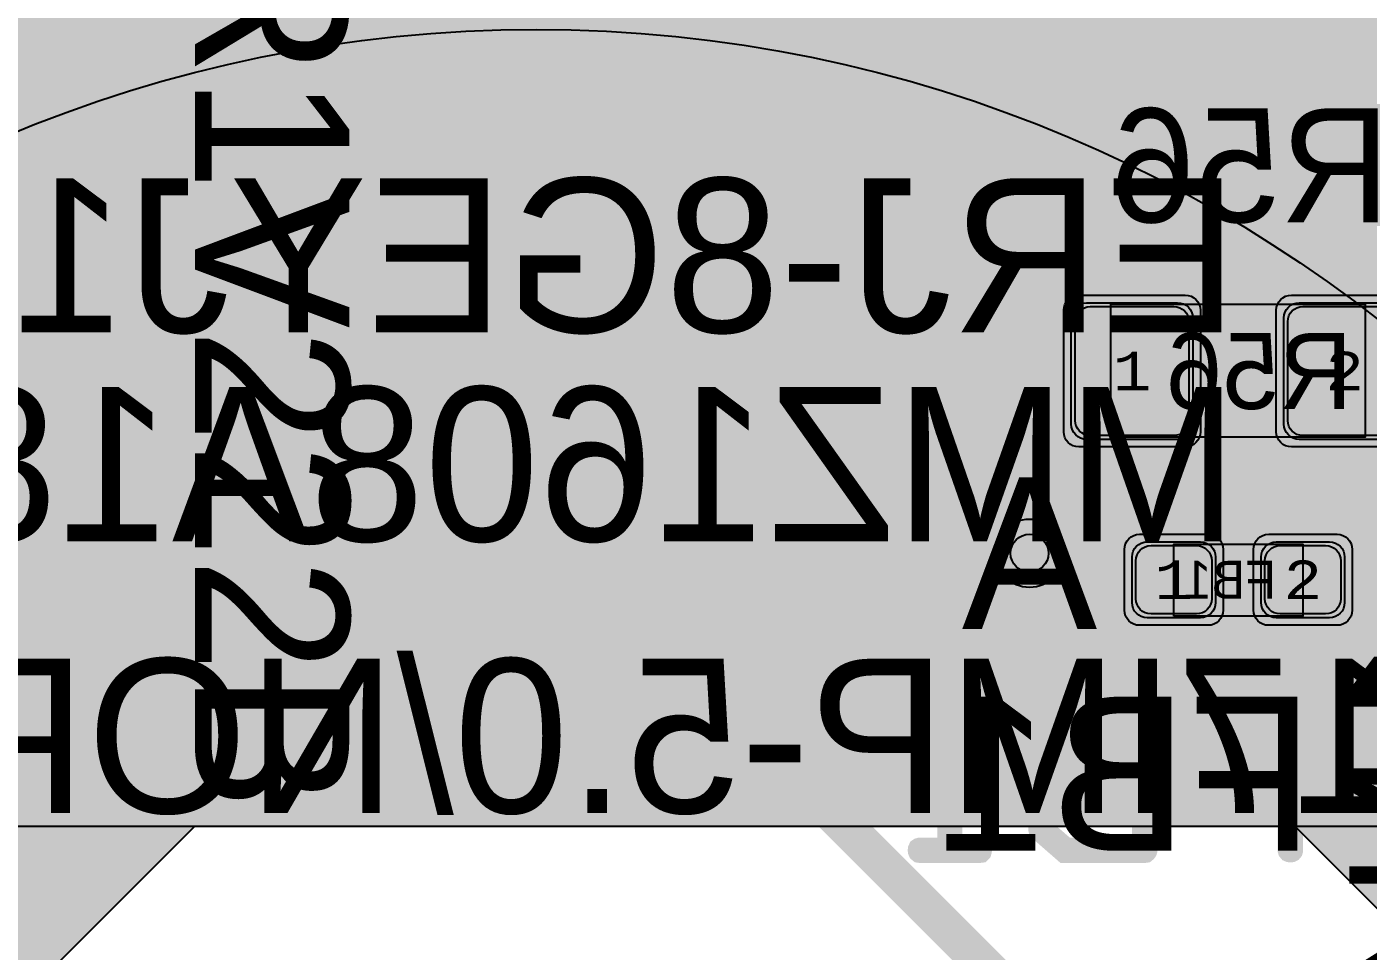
# Model space of a CAD drawing. Extents: x -19 to 284, y -54 to 100.
# Drawn here: x 68.29 to 85.96, y 66.36 to 78.53 of the extents above; entities that cross this region are included whole.
import ezdxf
from ezdxf.enums import TextEntityAlignment as Align

# ---------------------------------------------------------------- set-up
doc = ezdxf.new("R2010")
doc.units = 0
doc.header["$MEASUREMENT"] = 0
for name, color, linetype in [('ASSEMBLY_OUTLINES_BTM', 191, 'CONTINUOUS'), ('ASSEMBLY_OUTLINES_TOP', 102, 'CONTINUOUS'), ('ASSEMBLY_PART_NUMBERS_BTM', 191, 'CONTINUOUS'), ('ASSEMBLY_PART_NUMBERS_TOP', 102, 'CONTINUOUS'), ('ASSEMBLY_REF_DES_BTM', 191, 'CONTINUOUS'), ('DRILL_DRAWING', 21, 'CONTINUOUS'), ('GENERATED_SILKSCREEN_BTM', 255, 'CONTINUOUS'), ('GENERATED_SILKSCREEN_TOP', 140, 'CONTINUOUS'), ('PART_PADS_SMD_BTM', 230, 'CONTINUOUS'), ('PIN_NUMBERS_BTM', 8, 'CONTINUOUS'), ('PIN_NUMBERS_TOP', 8, 'CONTINUOUS'), ('PLACEMENT_OUTLINES_BTM', 222, 'CONTINUOUS'), ('PLACEMENT_OUTLINES_TOP', 130, 'CONTINUOUS'), ('PLANE_DATA_LAYER_TOP', 150, 'CONTINUOUS'), ('PLANE_SHAPES_LAYER_TOP', 150, 'CONTINUOUS'), ('SILKSCREEN_OUTLINES_BTM', 211, 'CONTINUOUS'), ('SILKSCREEN_OUTLINES_TOP', 150, 'CONTINUOUS'), ('SILKSCREEN_REF_DES_BTM', 211, 'CONTINUOUS'), ('SOLDERMASK_PADS_BTM', 12, 'CONTINUOUS'), ('SOLDERPASTE_PADS_BTM', 12, 'CONTINUOUS'), ('TRACES_LAYER_BOTTOM', 230, 'CONTINUOUS'), ('TRACES_LAYER_TOP', 150, 'CONTINUOUS'), ('VIA_HOLES_LAYER_BOTTOM', 30, 'CONTINUOUS'), ('VIA_HOLES_LAYER_TOP', 30, 'CONTINUOUS'), ('VIA_PADS_LAYER_BOTTOM', 230, 'CONTINUOUS'), ('VIA_PADS_LAYER_TOP', 150, 'CONTINUOUS')]:
    doc.layers.add(name, color=color, linetype=linetype)
doc.styles.add('COURIER_NEW', font='COUR.TTF')
doc.styles.add('VERIBEST_GERBER_0', font='txt')

msp = doc.modelspace()

# ---------------------------------------------------------------- hatches: boundary and pattern name
at = {"layer": 'PLANE_DATA_LAYER_TOP'}
h = msp.add_hatch(color=256, dxfattribs=at)
h.paths.add_polyline_path([(120.5, 85.467281), (120.499998, 59.53156), (120.499998, 59.531559, -0.198909956), (120.47768, 59.477678), (116.022322, 55.02232, -0.198913366), (115.96844, 55.000002), (114.531562, 55, -0.198913366), (114.47768, 55.022318), (110.500002, 58.999998, 0.207684346), (110.499996, 59), (94.031562, 59, -0.198913366), (93.97768, 59.022318), (85.000002, 67.999998, 0.207684346), (84.999996, 68), (70.500004, 68, 0.207684346), (70.499998, 67.999998), (66.000002, 63.500002), (66, 63.499996), (66, 59.5762, -0.414213562), (65.9238, 59.5), (44.5762, 59.5, -0.414213562), (44.5, 59.5762), (44.5, 81.806849, -0.668181994), (44.630082, 81.86073), (55.244365, 71.246447, 0.198912215), (55.597918, 71.1), (80.979923, 71.1, -0.185651134), (81.030979, 71.080366, 0.384558767), (81.969021, 71.080366, -0.185651134), (82.020077, 71.1), (91.057121, 71.1, 0.198912215), (91.410674, 71.246447), (98.353553, 78.189326, 0.198912215), (98.5, 78.542879), (98.5, 86.379923, -0.185651134), (98.519634, 86.430979, 0.185651897), (98.7, 86.9, 1), (97.3, 86.9, 0.185651897), (97.480366, 86.430979, -0.185651134), (97.5, 86.379923), (97.5, 78.781548, -0.198909956), (97.477682, 78.727667), (90.872333, 72.122318, -0.198913366), (90.818451, 72.1), (82.020077, 72.1, -0.185651134), (81.969021, 72.119634, 0.384558767), (81.030979, 72.119634, -0.185651134), (80.979923, 72.1), (55.836588, 72.1, -0.198913366), (55.782706, 72.122318), (53.366088, 74.538936, -0.198909956), (53.34377, 74.592817), (53.34377, 74.592818, -0.294576153), (53.388558, 74.662242, 0.29457805), (53.8, 75.299999), (53.8, 75.3, 0.39930996), (53.135789, 75.999085, -0.185652617), (53.085803, 76.021303), (44.522318, 84.584788, -0.198909956), (44.5, 84.638669), (44.5, 87.151969, -0.414213562), (44.5762, 87.228169), (48.533161, 87.228169, -0.198913366), (48.587043, 87.205851), (49.478697, 86.314197, -0.185652617), (49.500915, 86.264211, 0.838851408), (50.869044, 86.094134, -0.565185223), (50.995756, 86.125606), (53.205453, 83.915909, 0.198912215), (53.559006, 83.769462), (58.945406, 83.769462, 0.198912215), (59.298959, 83.915909), (60.253553, 84.870503, 0.198912215), (60.4, 85.224056), (60.4, 85.879923, -0.185651134), (60.419634, 85.930979, 0.185651897), (60.6, 86.4, 1), (59.2, 86.4, 0.185651897), (59.380366, 85.930979, -0.185651134), (59.4, 85.879923), (59.4, 85.462725, -0.198909956), (59.377682, 85.408844), (58.760618, 84.79178, -0.198913366), (58.706736, 84.769462), (53.797676, 84.769462, -0.198913366), (53.743794, 84.79178), (49.582021, 88.953553, 0.198912215), (49.228468, 89.1), (43.120077, 89.1, -0.185651134), (43.069021, 89.119634, 0.384558767), (42.130979, 89.119634, -0.185651134), (42.079923, 89.1), (30.09107, 89.1, -0.414213562), (30.01487, 89.1762), (30.01487, 89.176201, -0.198909956), (30.037188, 89.230082), (30.585803, 89.778697, -0.185652617), (30.635789, 89.800915, 0.645030482), (31.101635, 90.988224, -0.195395946), (31.080041, 91.041371), (31.080041, 91.041372, -0.198909956), (31.102359, 91.095253), (31.185803, 91.178697, -0.185652617), (31.235789, 91.200915, 0.39930996), (31.9, 91.9), (31.9, 91.900005, 0.962125116), (30.502085, 91.953993, -0.391777998), (30.426112, 91.88367), (30.269784, 91.88367, 0.198912215), (29.916231, 91.737223), (28.612244, 90.433236, -0.198913366), (28.558362, 90.410918), (27.098355, 90.410918, 0.198912215), (26.744802, 90.264471), (24.647145, 88.166814, -0.198913366), (24.593263, 88.144496), (17.003174, 88.144496, -0.198913366), (16.949292, 88.166814), (15.248039, 89.868067, 0.198912215), (14.894486, 90.014514), (13.48401, 90.014514, 0.198912215), (13.130457, 89.868067), (10.440027, 87.177637, -0.198913366), (10.386145, 87.155319), (7.3302, 87.155319, 0.180173911), (7.00313, 87.033505, -0.305390868), (6.918602, 87.023291, 1.907914475), (7.070961, 85.882124, -0.165414822), (7.115967, 85.901691, 0.177616931), (7.428435, 86.046447), (7.514988, 86.133001, -0.198913366), (7.56887, 86.155319), (10.624815, 86.155319, 0.198912215), (10.978368, 86.301766), (13.03031, 88.353708, -0.533104529), (13.154463, 88.329294, 0.084493581), (13.280366, 88.130979, -0.185651134), (13.3, 88.079923), (13.3, 79.938669, -0.198909956), (13.277682, 79.884788), (11.814197, 78.421303, -0.185652617), (11.764211, 78.399085, 0.39930996), (11.1, 77.7), (11.1, 77.69999, 0.974753797), (12.499085, 77.664211, -0.185652617), (12.521303, 77.714197), (14.153553, 79.346447, 0.198912215), (14.3, 79.7), (14.3, 88.0238, -0.414213562), (14.3762, 88.1), (14.537431, 88.1, -0.198913366), (14.591313, 88.077682), (17.174693, 85.494302, 0.198912215), (17.528246, 85.347855), (24.808806, 85.347855, -0.414213562), (24.885006, 85.271655), (24.885006, 85.271654, -0.119209751), (24.876584, 85.236832, 0.119212236), (24.65, 84.300001), (24.65, 84.3, 0.240856487), (25.499923, 82.637979, -0.240854665), (25.531515, 82.576201), (25.531515, 82.5762, -0.414213562), (25.455315, 82.5), (22.120077, 82.5, -0.185651134), (22.069021, 82.519634, 2.249701015), (22.069021, 81.480366, -0.185651134), (22.120077, 81.5), (28.019196, 81.5, 0.198912215), (28.372749, 81.646447), (29.335965, 82.609663, -0.668181994), (29.466047, 82.555782), (29.466047, 70.851038, -0.198909956), (29.443729, 70.797157), (26.66889, 68.022318, -0.198913366), (26.615008, 68), (23.000004, 68, 0.207684346), (22.999998, 67.999998), (19.000002, 64.000002), (19, 63.999996), (19, 62.738492, -0.668181994), (18.869918, 62.684611), (15.000976, 66.553553, 0.198912215), (14.647423, 66.7), (14.120077, 66.7, -0.185651134), (14.069021, 66.719634, 2.249701015), (14.069021, 65.680366, -0.185651134), (14.120077, 65.7), (14.408753, 65.7, -0.198913366), (14.462635, 65.677682), (18.977682, 61.162635, -0.198909956), (19, 61.108754), (19, 50.0762, -0.414213562), (18.9238, 50), (12.374978, 50, -0.404852593), (12.298817, 50.073757, 0.968428978), (7.701183, 50.073757, -0.404852593), (7.625022, 50), (3.0762, 50, -0.414213562), (3, 50.0762), (3, 64.349709, -0.595487004), (3.117805, 64.413548, 0.595483788), (4.2, 65, 0.39930996), (3.535789, 65.699085, -0.185652617), (3.485803, 65.721303), (3.022318, 66.184788, -0.198909956), (3, 66.238669), (3, 90.6738, -0.414213562), (3.0762, 90.75), (6.4238, 90.75, -0.414213562), (6.5, 90.6738), (6.5, 90.500004), (6.500003, 90.499999), (8.499998, 88.500002, 0.207684346), (8.500004, 88.5), (10.999996, 88.5, 0.207684346), (11.000002, 88.500002), (13.499998, 90.999998), (13.5, 91.000004), (13.5, 95.9238, -0.414213562), (13.5762, 96), (18.30893, 96, -0.414213562), (18.38513, 95.9238), (18.38513, 95.923799, -0.198909956), (18.362812, 95.869918), (17.814197, 95.321303, -0.185652617), (17.764211, 95.299085, 0.39930996), (17.1, 94.6), (17.1, 94.59999, 0.974753797), (18.499085, 94.564211, -0.185652617), (18.521303, 94.614197), (18.937376, 95.03027, -0.198913366), (18.991258, 95.052588), (21.922414, 95.052588, 0.198912215), (22.275967, 95.199035), (22.869252, 95.79232, -0.198913366), (22.923134, 95.814638), (51.4238, 95.814638, -0.414213562), (51.5, 95.738438), (51.5, 91.000004), (51.500003, 90.999999), (53.999998, 88.500002, 0.207684346), (54.000004, 88.5), (55.999996, 88.5, 0.207684346), (56.000002, 88.500002), (58.499998, 90.999998), (58.5, 91.000004), (58.5, 94.574998, -0.668181994), (58.630082, 94.628879), (61.077682, 92.181279, -0.198909956), (61.1, 92.127398), (61.1, 82.320077, -0.185651134), (61.080366, 82.269021, 0.185651897), (60.9, 81.8, 0.536231839), (61.871334, 81.154727, -0.536234167), (61.977071, 81.084485), (61.977071, 80.722929, 0.198912215), (62.123518, 80.369376), (63.778697, 78.714197, -0.185652617), (63.800915, 78.664211, 0.974753797), (65.2, 78.69999), (65.2, 78.7, 0.39930996), (64.535789, 79.399085, -0.185652617), (64.485803, 79.421303), (62.999389, 80.907717, -0.198909956), (62.977071, 80.961598), (62.977071, 87.738402, -0.198909956), (62.999389, 87.792283), (63.185803, 87.978697, -0.185652617), (63.235789, 88.000915, 0.39930996), (63.9, 88.7), (63.9, 88.70001, 0.974753797), (62.500915, 88.735789, -0.185652617), (62.478697, 88.685803), (62.230082, 88.437188, -0.668181994), (62.1, 88.491069), (62.1, 92.366067, 0.198912215), (61.953553, 92.71962), (58.803255, 95.869918, -0.198909956), (58.780937, 95.923799), (58.780937, 95.9238, -0.414213562), (58.857137, 96), (95.9238, 96, -0.414213562), (96, 95.9238), (96, 90.500004), (96.000003, 90.499999), (98.499998, 88.000002, 0.207684346), (98.500004, 88), (101.499996, 88, 0.207684346), (101.500002, 88.000002), (103.999998, 90.499998), (104, 90.500004), (104, 95.9238, -0.414213562), (104.0762, 96), (118.9238, 96, -0.414213562), (119, 95.9238), (119, 91.500004), (119.000003, 91.499999), (119.977682, 90.52232, -0.198909956), (120, 90.468439), (120, 86.205951, 0.198912215), (120.146447, 85.852398), (120.477682, 85.521163, -0.198909956), (120.5, 85.467282)], flags=0)
h.paths.add_polyline_path([(25.71, 92.75, 0.414213562), (25.96, 93), (25.96, 94.5, 0.414213562), (25.71, 94.75), (24.21, 94.75, 0.414213562), (23.96, 94.5), (23.96, 93, 0.414213562), (24.21, 92.75)], flags=0)
h.paths.add_polyline_path([(24.65, 71.7, -1), (28.75, 71.7, -1)], flags=0)
h.paths.add_polyline_path([(28.842971, 93.38997, 6.796736414), (28.842971, 94.11003, -0.743486927), (28.697029, 94.11003, 6.796736414), (28.697029, 93.38997, -0.743486927)], flags=0)
h.paths.add_polyline_path([(70.7, 83.1, 0.414213562), (71.15, 83.55), (71.15, 84.95, 0.414213562), (70.7, 85.4), (69.3, 85.4, 0.414213562), (68.85, 84.95), (68.85, 83.55, 0.414213562), (69.3, 83.1)], flags=0)
h.paths.add_polyline_path([(68.85, 91.75, -1), (71.15, 91.75, -1)], flags=0)
h.paths.add_polyline_path([(73, 81.9, 1), (74.4, 81.9, 0.185651897), (74.219634, 82.369021, -0.185651134), (74.2, 82.420077), (74.2, 84.864447, 0.198912215), (74.053553, 85.218), (68.730653, 90.5409, 0.198912215), (68.3771, 90.687347), (68.073594, 90.687347, -0.390404288), (67.99765, 90.757308, 0.959834417), (66.6, 90.7, 0.39930996), (67.264211, 90.000915, -0.185652617), (67.314197, 89.978697), (67.4591, 89.833794, 0.198912215), (67.812653, 89.687347), (68.13843, 89.687347, -0.198913366), (68.192312, 89.665029), (73.177682, 84.679659, -0.198909956), (73.2, 84.625778), (73.2, 82.420077, -0.185651134), (73.180366, 82.369021, 0.185651897)], flags=0)
h.paths.add_polyline_path([(76.135789, 80.600915, 0.39930996), (76.8, 81.3), (76.8, 81.30001, 0.974753797), (75.400915, 81.335789, -0.185652617), (75.378697, 81.285803), (74.786551, 80.693657, -0.198913366), (74.732669, 80.671339), (69.617331, 80.671339, -0.198913366), (69.563449, 80.693657), (68.603553, 81.653553, 0.198912215), (68.25, 81.8), (67.920077, 81.8, -0.185651134), (67.869021, 81.819634, 2.249701015), (67.869021, 80.780366, -0.185651134), (67.920077, 80.8), (68.01133, 80.8, -0.198913366), (68.065212, 80.777682), (69.025108, 79.817786, 0.198912215), (69.378661, 79.671339), (74.971339, 79.671339, 0.198912215), (75.324892, 79.817786), (76.085803, 80.578697, -0.185652617)], flags=0)
h.paths.add_polyline_path([(79.25, 81.25, -1), (81.75, 81.25, -1)], flags=0)
h.paths.add_polyline_path([(82.935789, 79.200915, 0.39930996), (83.6, 79.9), (83.6, 79.90001, 0.974753797), (82.200915, 79.935789, -0.185652617), (82.178697, 79.885803), (81.71287, 79.419976, -0.198913366), (81.658988, 79.397658), (68.441012, 79.397658, -0.198913366), (68.38713, 79.419976), (68.221303, 79.585803, -0.185652617), (68.199085, 79.635789, 0.974753797), (66.8, 79.60001), (66.8, 79.6, 0.39930996), (67.464211, 78.900915, -0.185652617), (67.514197, 78.878697), (67.848789, 78.544105, 0.198912215), (68.202342, 78.397658), (81.897658, 78.397658, 0.198912215), (82.251211, 78.544105), (82.885803, 79.178697, -0.185652617)], flags=0)
h.paths.add_polyline_path([(88.7, 83.1, 0.414213562), (89.15, 83.55), (89.15, 84.95, 0.414213562), (88.7, 85.4), (87.3, 85.4, 0.414213562), (86.85, 84.95), (86.85, 83.55, 0.414213562), (87.3, 83.1)], flags=0)
h.paths.add_polyline_path([(86.85, 91.75, -1), (89.15, 91.75, -1)], flags=0)
h.paths.add_polyline_path([(103.05, 70.35, 0.414213562), (103.7, 71), (103.7, 72.8, 0.414213562), (103.05, 73.45), (101.25, 73.45, 0.414213562), (100.6, 72.8), (100.6, 71, 0.414213562), (101.25, 70.35)], flags=0)
h.paths.add_polyline_path([(100.6, 84.6, -1), (103.7, 84.6, -1)], flags=0)
h.paths.add_polyline_path([(102.6, 60.75, -1), (105.4, 60.75, -1)], flags=0)
h.paths.add_polyline_path([(110.207897, 60.75, -1), (112.607897, 60.75, -1)], flags=0)
h.paths.add_polyline_path([(104.3, 78.25, -1), (112.7, 78.25, -1)], flags=0)
h.paths.add_polyline_path([(113.3, 71.9, -1), (116.4, 71.9, -1)], flags=0)
h.paths.add_polyline_path([(113.3, 84.6, -1), (116.4, 84.6, -1)], flags=0)
h.paths.add_polyline_path([(113.55, 57.157897, -1), (116.45, 57.157897, -1)], flags=0)
h.paths.add_polyline_path([(116.378857, 64.023904, 0.414213102), (116.378859, 64.660299), (115.318196, 65.720961, 0.372259539), (114.731236, 65.763685, -0.372263605), (114.631843, 65.770919), (113.529927, 66.872836, 0.198912714), (112.999596, 67.092506), (104.592506, 67.092506, 0.198912714), (104.062175, 66.872836), (99.111658, 61.922318, -0.198913366), (99.057776, 61.9), (98.3, 61.9, 0.414213562), (97.85, 61.45), (97.85, 60.05, 0.414213562), (98.3, 59.6), (99.7, 59.6, 0.414213562), (100.15, 60.05), (100.15, 60.807777, -0.198909956), (100.172318, 60.861658), (104.880848, 65.570188, -0.198913366), (104.93473, 65.592506), (112.657372, 65.592506, -0.198913366), (112.711254, 65.570188), (113.571183, 64.710259, -0.198909956), (113.593501, 64.656378), (113.593501, 64.656377, -0.161399603), (113.578417, 64.610866, 0.372260871), (113.621141, 64.023905), (114.681804, 62.963244, 0.414210801), (115.318197, 62.963243)], flags=0)
h.paths.add_polyline_path([(117.392102, 60.75, -1), (119.792102, 60.75, -1)], flags=0)
at = {"layer": 'PLANE_SHAPES_LAYER_TOP'}
for points in [[(120.5, 68), (44.5, 68), (44.5, 87.5), (30.5, 87.5), (30.5, 68), (3, 68), (3, 90.75), (6.5, 90.75), (6.5, 88.5), (13.5, 88.5), (13.5, 96), (51.5, 96), (51.5, 88.5), (58.5, 88.5), (58.5, 96), (96, 96), (96, 88), (104, 88), (104, 96), (119, 96), (119, 90.5), (120.5, 90.5)], [(66, 63.5), (70.5, 68), (66, 68)], [(85, 68), (94, 59), (94, 68)]]:
    msp.add_hatch(color=256, dxfattribs=at).paths.add_polyline_path(points, flags=0)
at = {"layer": 'VIA_HOLES_LAYER_BOTTOM'}
h = msp.add_hatch(color=256, dxfattribs=at)
edge = h.paths.add_edge_path()
edge.add_arc((81.5, 71.6), 0.25, 0, 360)
at = {"layer": 'VIA_HOLES_LAYER_TOP'}
h = msp.add_hatch(color=256, dxfattribs=at)
edge = h.paths.add_edge_path()
edge.add_arc((81.5, 71.6), 0.25, 0, 360)

# ---------------------------------------------------------------- linework, layer by layer
at = {"layer": 'ASSEMBLY_OUTLINES_BTM'}
for points in [[(82.57, 73.13), (82.57, 74.88), (85.92, 74.88), (85.92, 73.13)], [(83.4, 70.77), (83.4, 71.72), (85.1, 71.72), (85.1, 70.77)]]:
    msp.add_lwpolyline(points, close=True, dxfattribs=at)
at = {"layer": 'ASSEMBLY_OUTLINES_TOP'}
msp.add_circle((75, 60.5), 18, dxfattribs=at)
msp.add_circle((75, 60.5), 18, dxfattribs=at)
at = {"layer": 'GENERATED_SILKSCREEN_BTM'}
for points, const_width in [([(82.40475, 77.4285), (82.15275, 77.223), (82.14675, 77.2155), (82.14375, 77.2035), (82.14525, 77.1945), (82.14825, 77.187), (82.15275, 77.181), (82.16025, 77.175), (82.16775, 77.1705), (82.17525, 77.169), (82.18275, 77.169), (82.18875, 77.1735), (82.43475, 77.373), (82.92075, 77.373), (83.15175, 77.184), (83.15175, 76.6455), (82.94775, 76.812), (82.94175, 76.8135), (82.93875, 76.815), (82.93725, 76.815), (82.93725, 76.8165), (82.92975, 76.818), (82.42425, 76.818), (82.41825, 76.8165), (82.41825, 76.815), (82.41525, 76.815), (82.41075, 76.8135), (82.40625, 76.812), (82.15275, 76.608), (82.15125, 76.6035), (82.14825, 76.602), (82.14675, 76.6005), (82.14675, 76.5975), (82.14375, 76.587), (82.14225, 76.5825), (82.14225, 76.17), (82.14375, 76.1625), (82.14675, 76.1565), (82.14825, 76.1505), (82.15275, 76.146), (82.40475, 75.9405), (82.41225, 75.9375), (82.41375, 75.936), (82.41825, 75.936), (82.41975, 75.9345), (82.42125, 75.9345), (82.42425, 75.9345), (82.92975, 75.9345), (82.93575, 75.936), (82.94175, 75.9375), (82.94775, 75.9405), (83.19975, 76.146), (83.20425, 76.149), (83.20575, 76.1505), (83.20875, 76.155), (83.21175, 76.1655), (83.21325, 76.17), (83.21325, 77.199), (83.21175, 77.2065), (83.20875, 77.2125), (83.20575, 77.2155), (83.20425, 77.2185), (83.19975, 77.223), (82.94775, 77.4285), (82.94175, 77.43), (82.93875, 77.4315), (82.93575, 77.433), (82.92975, 77.4345), (82.42425, 77.4345), (82.41825, 77.433), (82.41525, 77.4315), (82.41075, 77.43), (82.40475, 77.4285)], 0.15), ([(84.34875, 76.9185), (84.35475, 76.917), (84.35925, 76.9155), (84.36525, 76.9125), (84.56925, 76.7475), (84.56925, 77.373), (83.58975, 77.373), (83.57925, 77.376), (83.57025, 77.382), (83.56575, 77.3925), (83.56425, 77.403), (83.56575, 77.415), (83.57025, 77.424), (83.57925, 77.4315), (83.58975, 77.4345), (84.60225, 77.4345), (84.61275, 77.4315), (84.62175, 77.424), (84.62925, 77.415), (84.63225, 77.4045), (84.63225, 76.683), (84.63075, 76.6725), (84.62625, 76.665), (84.62025, 76.6605), (84.60975, 76.6575), (84.60375, 76.6545), (84.59625, 76.653), (84.58875, 76.6545), (84.58275, 76.659), (84.33825, 76.8585), (83.85375, 76.8585), (83.61975, 76.668), (83.61975, 76.185), (83.85375, 75.9975), (84.33825, 75.9975), (84.58275, 76.1955), (84.59325, 76.2), (84.60225, 76.2), (84.61275, 76.194), (84.62025, 76.1865), (84.62625, 76.176), (84.62925, 76.1655), (84.62775, 76.1595), (84.62625, 76.155), (84.62325, 76.1505), (84.61875, 76.1475), (84.36525, 75.9405), (84.36075, 75.9375), (84.35475, 75.9375), (84.34875, 75.9345), (83.84325, 75.9345), (83.84025, 75.9345), (83.83725, 75.936), (83.83575, 75.936), (83.83275, 75.9375), (83.82975, 75.9375), (83.82375, 75.9405), (83.57025, 76.1475), (83.56575, 76.152), (83.56425, 76.155), (83.56125, 76.164), (83.55975, 76.17), (83.55975, 76.683), (83.56125, 76.689), (83.56425, 76.698), (83.56425, 76.701), (83.56725, 76.7025), (83.56875, 76.7055), (83.57025, 76.7085), (83.82375, 76.9125), (83.83125, 76.9155), (83.83725, 76.917), (83.84325, 76.9185), (84.34875, 76.9185)], 0.15), ([(84.98625, 76.8645), (84.98175, 76.8675), (84.98025, 76.875), (84.97725, 76.8825), (84.97575, 76.89), (84.97575, 77.199), (84.97725, 77.2065), (84.98025, 77.211), (84.98025, 77.2155), (84.98175, 77.217), (84.98475, 77.2185), (84.98625, 77.2215), (85.24125, 77.4285), (85.24875, 77.4315), (85.25475, 77.433), (85.26075, 77.4345), (86.01675, 77.4345), (86.03025, 77.4315), (86.03925, 77.424)], 0.15), ([(85.98675, 77.373), (85.26975, 77.373), (85.03575, 77.184), (85.03575, 76.905), (85.26975, 76.7145), (85.98675, 76.7145), (85.98675, 77.373)], 0.15), ([(86.03925, 75.945), (86.03025, 75.9405), (86.01975, 75.939), (86.00775, 75.9405), (85.99725, 75.945), (85.98975, 75.9525), (85.98675, 75.9645), (85.98675, 76.6545), (85.28175, 76.6545), (85.03575, 75.9555), (85.02975, 75.945), (85.01925, 75.939), (85.00875, 75.9375), (84.99825, 75.9405), (84.98925, 75.945), (84.98175, 75.9525), (84.97875, 75.963), (84.98025, 75.975), (85.22625, 76.674), (84.98625, 76.8645)], 0.15), ([(83.15175, 76.5675), (83.15175, 76.185), (82.92075, 75.996), (82.43625, 75.996), (82.20225, 76.185), (82.20225, 76.5675), (82.43625, 76.758), (82.92075, 76.758), (83.15175, 76.5675)], 0.15), ([(80.84693, 67.72872), (80.86317, 67.72466), (80.87332, 67.71654), (80.87738, 67.70233), (80.87941, 67.68609), (80.87738, 67.67188), (80.87332, 67.65767), (80.86317, 67.64752), (80.84693, 67.64549), (80.05523, 67.64549), (80.04102, 67.64752), (80.02884, 67.65767), (80.02275, 67.67188), (80.02072, 67.68609), (80.02275, 67.70233), (80.02884, 67.71654), (80.04102, 67.72466), (80.05523, 67.72872), (80.41251, 67.72872), (80.41251, 69.63489), (80.41454, 69.6491), (80.42063, 69.65925), (80.43078, 69.66534), (80.44499, 69.66737), (80.45514, 69.6694), (80.46529, 69.6694), (80.47341, 69.66534), (80.48153, 69.65722), (80.87738, 69.101), (80.88144, 69.09288), (80.88347, 69.08679), (80.88347, 69.07258), (80.87738, 69.0604), (80.86723, 69.05025), (80.85505, 69.04213), (80.84084, 69.03807), (80.83272, 69.03807), (80.82663, 69.0401), (80.81648, 69.05228), (80.49168, 69.507), (80.49168, 67.72872), (80.84693, 67.72872)], 0.25), ([(81.67517, 69.37099), (81.93704, 69.66128), (81.95125, 69.67143), (81.96546, 69.67549), (83.01903, 69.67549), (83.03324, 69.67143), (83.04542, 69.66128), (83.05557, 69.6491), (83.05963, 69.63489), (83.05963, 68.74778), (83.05963, 68.74169), (83.05963, 68.7356), (83.05963, 67.68609), (83.05557, 67.67188), (83.04542, 67.65767), (83.03324, 67.64752), (83.01903, 67.64549), (81.95328, 67.64549), (81.62036, 67.93578), (81.61224, 67.94796), (81.60818, 67.9642), (81.60818, 68.39862), (81.90659, 68.7356), (81.69344, 68.90612), (81.68735, 68.91424), (81.68126, 68.92439), (81.6772, 68.93454), (81.67517, 68.94063), (81.67517, 69.37099)], 0.25), ([(83.56713, 69.59226), (83.55292, 69.59632), (83.54074, 69.60444), (83.53465, 69.61865), (83.53262, 69.63286), (83.53465, 69.6491), (83.54074, 69.66128), (83.55292, 69.67143), (83.56713, 69.67549), (84.93738, 69.67549), (84.95159, 69.67143), (84.96377, 69.66128), (84.97392, 69.6491), (84.97798, 69.63489), (84.97798, 67.68609), (84.97392, 67.67188), (84.96377, 67.6597), (84.95159, 67.65361), (84.93738, 67.65158), (84.92114, 67.65361), (84.90693, 67.6597), (84.89678, 67.67188), (84.89272, 67.68609), (84.89272, 68.71124), (83.97313, 68.71124), (83.95892, 68.71327), (83.94674, 68.72342), (83.94065, 68.73763), (83.93862, 68.75184), (83.94065, 68.76605), (83.94674, 68.78026), (83.95892, 68.79041), (83.97313, 68.79447), (84.89272, 68.79447), (84.89272, 69.59226), (83.56713, 69.59226)], 0.25), ([(82.97437, 69.59226), (81.98576, 69.59226), (81.7584, 69.33851), (81.7584, 68.96296), (81.98373, 68.78229), (82.97437, 68.78229), (82.97437, 69.59226)], 0.25), ([(82.97437, 68.69906), (81.98779, 68.69906), (81.68938, 68.36411), (81.68938, 67.98247), (81.98373, 67.72872), (82.97437, 67.72872), (82.97437, 68.69906)], 0.25)]:
    msp.add_lwpolyline(points, dxfattribs=dict(at, const_width=const_width))
at = {"layer": 'GENERATED_SILKSCREEN_BTM', "const_width": 0.15}
for points in [[(84.842098, 74.880005, 0.000012231), (84.842089, 74.879995), (83.657911, 74.879995, 0.000012231), (83.657902, 74.880005), (84.842098, 74.880005)], [(84.833844, 73.129995), (83.666156, 73.129995, 0.000011642), (83.666164, 73.130005), (84.833836, 73.130005, 0.000011642), (84.833844, 73.129995)], [(84.533844, 71.720005, 0.000011642), (84.533836, 71.719995), (83.966164, 71.719995, 0.000011642), (83.966156, 71.720005), (84.533844, 71.720005)], [(84.542098, 70.769995), (83.957902, 70.769995, 0.000012231), (83.957911, 70.770005), (84.542089, 70.770005, 0.000012231), (84.542098, 70.769995)]]:
    msp.add_lwpolyline(points, format="xyb", dxfattribs=at)
at = {"layer": 'GENERATED_SILKSCREEN_TOP', "const_width": 0.15}
msp.add_lwpolyline([(93.000005, 60.5, -0.26756322), (84.02245, 44.92452, 0.00000906), (84.022431, 44.924521, 37.39282977), (82.308307, 44.050427, 0.000005062), (82.308314, 44.050419, -3.373505194), (93.000005, 60.5)], format="xyb", dxfattribs=at)
at = {"layer": 'PART_PADS_SMD_BTM'}
for points in [[(83.45, 74.9, -0.414213562), (83.65, 74.7), (83.65, 73.3, -0.414213562), (83.45, 73.1), (82.25, 73.1, -0.414213562), (82.05, 73.3), (82.05, 74.7, -0.414213562), (82.25, 74.9)], [(86.25, 74.9, -0.414213562), (86.45, 74.7), (86.45, 73.3, -0.414213562), (86.25, 73.1), (85.05, 73.1, -0.414213562), (84.85, 73.3), (84.85, 74.7, -0.414213562), (85.05, 74.9)], [(82.85, 71.55, -0.414213562), (83.05, 71.75), (83.75, 71.75, -0.414213562), (83.95, 71.55), (83.95, 70.95, -0.414213562), (83.75, 70.75), (83.05, 70.75, -0.414213562), (82.85, 70.95)], [(84.55, 71.55, -0.414213562), (84.75, 71.75), (85.45, 71.75, -0.414213562), (85.65, 71.55), (85.65, 70.95, -0.414213562), (85.45, 70.75), (84.75, 70.75, -0.414213562), (84.55, 70.95)]]:
    msp.add_lwpolyline(points, format="xyb", close=True, dxfattribs=at)
at = {"layer": 'PLACEMENT_OUTLINES_BTM'}
for points in [[(82.57, 73.13), (82.57, 74.88), (85.92, 74.88), (85.92, 73.13)], [(83.4, 70.77), (83.4, 71.72), (85.1, 71.72), (85.1, 70.77)]]:
    msp.add_lwpolyline(points, close=True, dxfattribs=at)
at = {"layer": 'PLACEMENT_OUTLINES_TOP'}
msp.add_circle((75, 60.5), 18, dxfattribs=at)
at = {"layer": 'PLANE_SHAPES_LAYER_TOP'}
for points in [[(120.5, 68), (44.5, 68), (44.5, 87.5), (30.5, 87.5), (30.5, 68), (3, 68), (3, 90.75), (6.5, 90.75), (6.5, 88.5), (13.5, 88.5), (13.5, 96), (51.5, 96), (51.5, 88.5), (58.5, 88.5), (58.5, 96), (96, 96), (96, 88), (104, 88), (104, 96), (119, 96), (119, 90.5), (120.5, 90.5)], [(66, 63.5), (70.5, 68), (66, 68)], [(85, 68), (94, 59), (94, 68)]]:
    msp.add_lwpolyline(points, close=True, dxfattribs=at)
at = {"layer": 'SILKSCREEN_OUTLINES_BTM'}
for points in [[(82.57, 73.13), (82.57, 74.88), (85.92, 74.88), (85.92, 73.13)], [(83.4, 70.77), (83.4, 71.72), (85.1, 71.72), (85.1, 70.77)]]:
    msp.add_lwpolyline(points, close=True, dxfattribs=at)
at = {"layer": 'SILKSCREEN_OUTLINES_TOP'}
msp.add_circle((75, 60.5), 18, dxfattribs=at)
msp.add_circle((75, 60.5), 18, dxfattribs=at)
at = {"layer": 'SOLDERMASK_PADS_BTM'}
for points in [[(83.55, 75, -0.414213562), (83.75, 74.8), (83.75, 73.2, -0.414213562), (83.55, 73), (82.15, 73, -0.414213562), (81.95, 73.2), (81.95, 74.8, -0.414213562), (82.15, 75)], [(86.35, 75, -0.414213562), (86.55, 74.8), (86.55, 73.2, -0.414213562), (86.35, 73), (84.95, 73, -0.414213562), (84.75, 73.2), (84.75, 74.8, -0.414213562), (84.95, 75)], [(82.75, 71.65, -0.414213562), (82.95, 71.85), (83.85, 71.85, -0.414213562), (84.05, 71.65), (84.05, 70.85, -0.414213562), (83.85, 70.65), (82.95, 70.65, -0.414213562), (82.75, 70.85)], [(84.45, 71.65, -0.414213562), (84.65, 71.85), (85.55, 71.85, -0.414213562), (85.75, 71.65), (85.75, 70.85, -0.414213562), (85.55, 70.65), (84.65, 70.65, -0.414213562), (84.45, 70.85)]]:
    msp.add_lwpolyline(points, format="xyb", close=True, dxfattribs=at)
at = {"layer": 'SOLDERPASTE_PADS_BTM'}
for points in [[(83.4, 74.85, -0.414213562), (83.6, 74.65), (83.6, 73.35, -0.414213562), (83.4, 73.15), (82.3, 73.15, -0.414213562), (82.1, 73.35), (82.1, 74.65, -0.414213562), (82.3, 74.85)], [(86.2, 74.85, -0.414213562), (86.4, 74.65), (86.4, 73.35, -0.414213562), (86.2, 73.15), (85.1, 73.15, -0.414213562), (84.9, 73.35), (84.9, 74.65, -0.414213562), (85.1, 74.85)], [(82.9, 71.5, -0.414213562), (83.1, 71.7), (83.7, 71.7, -0.414213562), (83.9, 71.5), (83.9, 71, -0.414213562), (83.7, 70.8), (83.1, 70.8, -0.414213562), (82.9, 71)], [(84.6, 71.5, -0.414213562), (84.8, 71.7), (85.4, 71.7, -0.414213562), (85.6, 71.5), (85.6, 71, -0.414213562), (85.4, 70.8), (84.8, 70.8, -0.414213562), (84.6, 71)]]:
    msp.add_lwpolyline(points, format="xyb", close=True, dxfattribs=at)
at = {"layer": 'TRACES_LAYER_BOTTOM'}
for points, const_width in [([(51.45, 66), (55.454588, 70.004588), (62.626514, 70.004588), (70, 77.378074), (70, 84.25)], 2), ([(51.45, 58), (55.958906, 58), (73.7, 75.741094), (73.7, 81.9)], 0.5), ([(83.5, 59.6), (83.5, 63.575787), (76.1, 70.975787), (76.1, 81.3)], 0.5), ([(82.85, 74), (82.85, 79.941902), (82.891902, 79.9), (82.9, 79.9)], 0.5), ([(85.65, 74), (83.4, 71.75), (83.4, 71.25)], 0.5), ([(85.1, 71.25), (87.4, 71.25), (88.225, 72.075), (88.25, 72.075)], 0.5), ([(85.1, 71.25), (83.864684, 70.014684), (82.238835, 70.014684), (81.5, 70.753519), (81.5, 71.6)], 0.5)]:
    msp.add_lwpolyline(points, dxfattribs=dict(at, const_width=const_width))
at = {"layer": 'TRACES_LAYER_TOP', "const_width": 0.5}
for points in [[(98, 86.9), (98, 78.542879), (91.057121, 71.6), (81.5, 71.6)], [(81.5, 71.6), (55.597918, 71.6), (40.801651, 86.396267), (32.713311, 86.396267), (31.234843, 84.917799), (31.234843, 75.465157), (31.9, 74.8)]]:
    msp.add_lwpolyline(points, dxfattribs=at)
at = {"layer": 'VIA_HOLES_LAYER_BOTTOM'}
msp.add_circle((81.5, 71.6), 0.25, dxfattribs=at)
at = {"layer": 'VIA_HOLES_LAYER_TOP'}
msp.add_circle((81.5, 71.6), 0.25, dxfattribs=at)
at = {"layer": 'VIA_PADS_LAYER_BOTTOM'}
msp.add_circle((81.5, 71.6), 0.45, dxfattribs=at)
at = {"layer": 'VIA_PADS_LAYER_TOP'}
msp.add_circle((81.5, 71.6), 0.45, dxfattribs=at)

# ---------------------------------------------------------------- texts
at = {"layer": 'ASSEMBLY_PART_NUMBERS_BTM', "style": 'VERIBEST_GERBER_0', "text_generation_flag": 2}
for s, p in [('ERJ-8GEYJ100V', (84.25, 76.54)), ('MMZ1608A182B', (84.25, 73.79)), ('LM1117IMP-5.0/NOPB', (93.25, 70.21))]:
    msp.add_text(s, height=2.032, dxfattribs=at).set_placement(p, align=Align.TOP_LEFT)
msp.add_text('1N4148W-7-F', height=2.032, rotation=90, dxfattribs=at).set_placement((85.71, 70.5), align=Align.TOP_LEFT)
at = {"layer": 'ASSEMBLY_PART_NUMBERS_TOP', "style": 'VERIBEST_GERBER_0'}
msp.add_text('EEU-FR1V222B', height=2.032, rotation=270, dxfattribs=at).set_placement((72.54, 88), align=Align.TOP_LEFT)
at = {"layer": 'ASSEMBLY_REF_DES_BTM', "style": 'VERIBEST_GERBER_0', "text_generation_flag": 2}
for s, height, p in [('R56', 1, (85.75, 74.5)), ('FB1', 0.5, (84.75, 71.5))]:
    msp.add_text(s, height=height, dxfattribs=at).set_placement(p, align=Align.TOP_LEFT)
at = {"layer": 'DRILL_DRAWING', "style": 'VERIBEST_GERBER_0'}
msp.add_text('A', height=2, dxfattribs=at).set_placement((81.5, 71.6), align=Align.MIDDLE_CENTER)
at = {"layer": 'PIN_NUMBERS_BTM', "style": 'COURIER_NEW'}
for s, p in [('1', (82.85, 74)), ('2', (85.65, 74)), ('1', (83.4, 71.25)), ('2', (85.1, 71.25))]:
    msp.add_text(s, height=0.508, dxfattribs=at).set_placement(p, align=Align.MIDDLE_CENTER)
at = {"layer": 'PIN_NUMBERS_TOP', "style": 'COURIER_NEW'}
for s, p in [('1', (82.85, 74)), ('2', (85.65, 74)), ('1', (83.4, 71.25)), ('2', (85.1, 71.25))]:
    msp.add_text(s, height=0.508, dxfattribs=at).set_placement(p, align=Align.MIDDLE_CENTER)
at = {"layer": 'SILKSCREEN_REF_DES_BTM', "style": 'VERIBEST_GERBER_0', "text_generation_flag": 2}
for s, height, p in [('R56', 1.5, (86.25, 77.46)), ('FB1', 2.03, (85.25, 69.71))]:
    msp.add_text(s, height=height, dxfattribs=at).set_placement(p, align=Align.TOP_LEFT)

doc.saveas('drawing.dxf')
